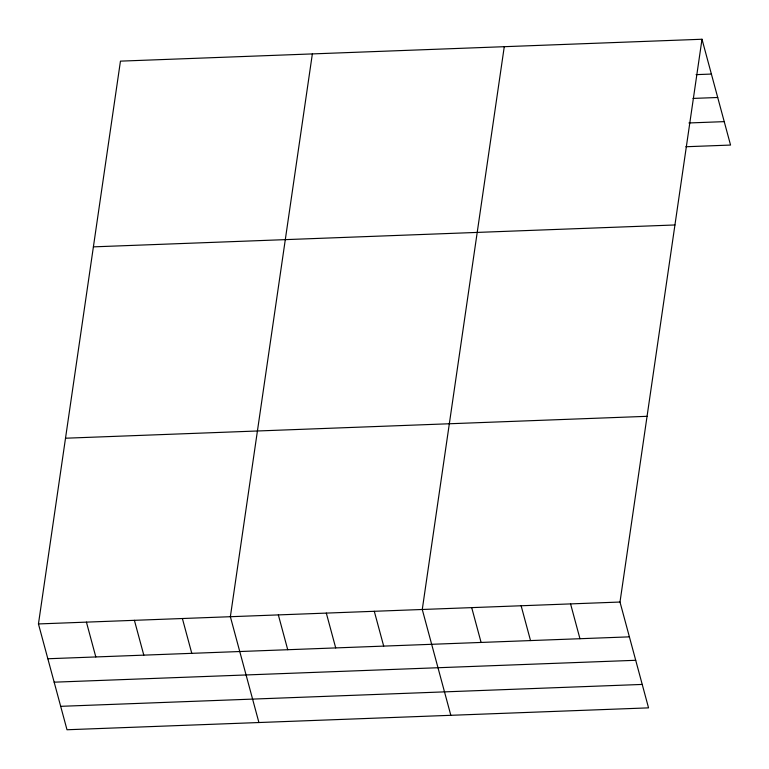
<?xml version="1.0" encoding="UTF-8"?>
<svg xmlns="http://www.w3.org/2000/svg" width="769" height="769" viewBox="0 0 769 769"><rect width="100%" height="100%" fill="white"/><g stroke="black" fill="none" stroke-linecap="round" stroke-linejoin="round"><path stroke-width="1.15" d="M702.001 39.248L619.997 602.04L648.546 707.865L66.999 729.752L38.45 623.938L120.454 61.136L702.001 39.248L730.55 145.062L685.823 146.744M312.358 53.917L230.364 616.709L258.913 722.533M504.272 46.688L422.268 609.49L450.826 715.305M696.089 74.641L711.392 74.064M693.004 98.422L717.717 97.49M688.918 122.963L724.225 121.637M93.395 246.859L674.942 224.971M65.509 438.215L647.056 416.317M38.45 623.938L619.997 602.04M47.841 658.754L629.388 636.857M54.166 682.18L635.713 660.292M60.684 706.327L642.23 684.429M570.569 603.905L579.961 638.722M521.132 605.77L530.533 640.587M471.705 607.625L481.096 642.442M374.292 611.297L383.693 646.114M326.316 613.104L335.707 647.921M278.34 614.902L287.731 649.718M182.388 618.516L191.779 653.333M134.402 620.323L143.803 655.14M86.426 622.131L95.817 656.947"/></g></svg>
